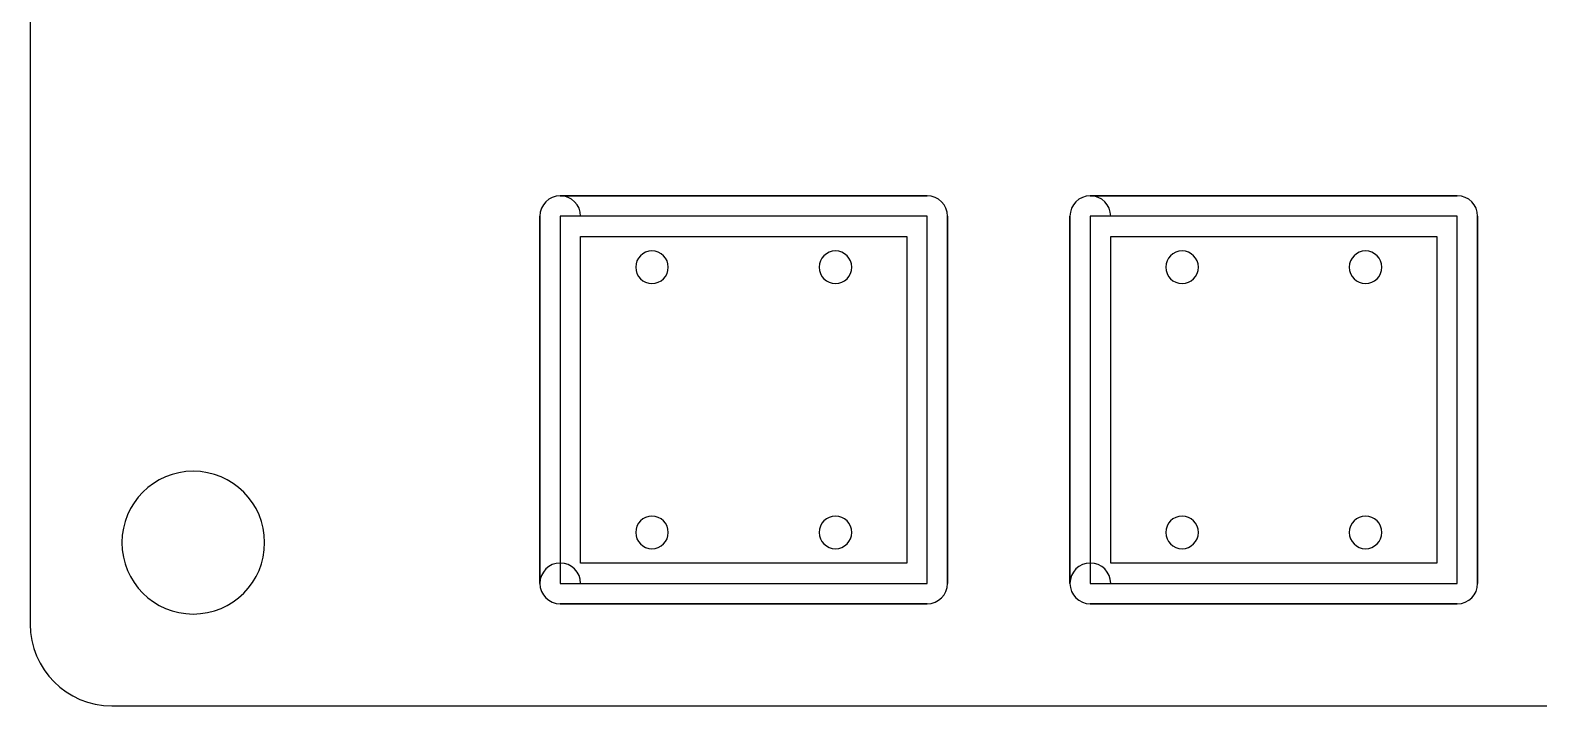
# Model space of a CAD drawing. Header units: millimetres. Extents: x -14 to 60, y 38.1 to 82.1.
# Drawn here: x -14.02 to 22.98, y 38.08 to 54.64 of the extents above; entities that cross this region are included whole.
import ezdxf

# ---------------------------------------------------------------- set-up
doc = ezdxf.new("R2010")
doc.units = ezdxf.units.MM
for name, color, linetype in [('Part__Feature002', 7, 'CONTINUOUS'), ('Part__Feature005', 7, 'CONTINUOUS'), ('Part__Feature012', 7, 'CONTINUOUS')]:
    doc.layers.add(name, color=color, linetype=linetype)

msp = doc.modelspace()

# ---------------------------------------------------------------- linework, layer by layer
at = {"layer": 'Part__Feature002'}
for p, q in [((7.98294, 50.5808, 24.2826), (-1.01706, 50.5808, 24.2826)), ((-1.01706, 50.5808, 28.1826), (7.98294, 50.5808, 28.1826)), ((7.98294, 50.5808, 24.2826), (-1.01706, 50.5808, 24.2826)), ((-1.01706, 50.5808, 24.2826), (-1.01706, 50.5808, 28.1826)), ((-1.01706, 50.5808, 23.4826), (7.98294, 50.5808, 23.4826)), ((-1.01706, 50.5808, 23.4826), (7.98294, 50.5808, 23.4826)), ((-1.01706, 50.5808, 17.6826), (7.98294, 50.5808, 17.6826)), ((-1.01706, 50.5808, 17.6826), (-1.01706, 50.5808, 23.4826)), ((-1.01706, 50.5808, 17.6826), (7.98294, 50.5808, 17.6826)), ((-1.01706, 50.5808, 24.2826), (-1.01706, 50.5808, 28.1826)), ((-1.01706, 50.5808, 28.1826), (7.98294, 50.5808, 28.1826)), ((-1.01706, 50.5808, 17.6826), (-1.01706, 50.5808, 23.4826)), ((7.98294, 50.5808, 28.1826), (7.98294, 50.5808, 24.2826)), ((7.98294, 50.5808, 23.4826), (7.98294, 50.5808, 17.6826)), ((7.98294, 50.5808, 28.1826), (7.98294, 50.5808, 24.2826)), ((7.98294, 50.5808, 23.4826), (7.98294, 50.5808, 17.6826)), ((-1.51706, 50.0808, 24.2826), (-1.51706, 41.0808, 24.2826)), ((-1.51706, 50.0808, 24.2826), (-1.51706, 41.0808, 24.2826)), ((-1.51706, 41.0808, 28.1826), (-1.51706, 50.0808, 28.1826)), ((-1.51706, 50.0808, 28.1826), (-1.51706, 50.0808, 24.2826)), ((-1.51706, 41.0808, 23.4826), (-1.51706, 50.0808, 23.4826)), ((-1.51706, 41.0808, 17.6826), (-1.51706, 50.0808, 17.6826)), ((-1.51706, 41.0808, 23.4826), (-1.51706, 50.0808, 23.4826)), ((-1.51706, 50.0808, 23.4826), (-1.51706, 50.0808, 17.6826)), ((-1.51706, 41.0808, 17.6826), (-1.51706, 50.0808, 17.6826)), ((-1.51706, 41.0808, 28.1826), (-1.51706, 50.0808, 28.1826)), ((-1.51706, 50.0808, 28.1826), (-1.51706, 50.0808, 24.2826)), ((-1.51706, 50.0808, 23.4826), (-1.51706, 50.0808, 17.6826)), ((7.98294, 50.0808, 28.6826), (-1.01706, 50.0808, 28.6826)), ((-1.01706, 50.0808, 28.6826), (-1.01706, 41.0808, 28.6826)), ((-1.01706, 50.0808, 28.6826), (-1.01706, 41.0808, 28.6826)), ((7.98294, 50.0808, 28.6826), (-1.01706, 50.0808, 28.6826)), ((7.98294, 41.0808, 28.6826), (7.98294, 50.0808, 28.6826)), ((7.98294, 41.0808, 28.6826), (7.98294, 50.0808, 28.6826)), ((8.48294, 41.0808, 24.2826), (8.48294, 50.0808, 24.2826)), ((8.48294, 50.0808, 28.1826), (8.48294, 41.0808, 28.1826)), ((8.48294, 41.0808, 24.2826), (8.48294, 50.0808, 24.2826)), ((8.48294, 50.0808, 24.2826), (8.48294, 50.0808, 28.1826)), ((8.48294, 50.0808, 23.4826), (8.48294, 41.0808, 23.4826)), ((8.48294, 50.0808, 17.6826), (8.48294, 41.0808, 17.6826)), ((8.48294, 50.0808, 17.6826), (8.48294, 50.0808, 23.4826)), ((8.48294, 50.0808, 23.4826), (8.48294, 41.0808, 23.4826)), ((8.48294, 50.0808, 17.6826), (8.48294, 41.0808, 17.6826)), ((8.48294, 50.0808, 24.2826), (8.48294, 50.0808, 28.1826)), ((8.48294, 50.0808, 28.1826), (8.48294, 41.0808, 28.1826)), ((8.48294, 50.0808, 17.6826), (8.48294, 50.0808, 23.4826)), ((-0.51706, 41.5808, 24.2826), (-0.51706, 49.5808, 24.2826)), ((-0.51706, 49.5808, 24.2826), (7.48294, 49.5808, 24.2826)), ((-0.51706, 41.5808, 24.2826), (-0.51706, 49.5808, 24.2826)), ((-0.51706, 49.5808, 23.4826), (-0.51706, 49.5808, 24.2826)), ((-0.51706, 41.5808, 23.4826), (-0.51706, 49.5808, 23.4826)), ((-0.51706, 49.5808, 24.2826), (7.48294, 49.5808, 24.2826)), ((-0.51706, 49.5808, 23.4826), (7.48294, 49.5808, 23.4826)), ((-0.51706, 49.5808, 23.4826), (-0.51706, 49.5808, 24.2826)), ((-0.51706, 41.5808, 23.4826), (-0.51706, 49.5808, 23.4826)), ((-0.51706, 49.5808, 23.4826), (7.48294, 49.5808, 23.4826)), ((7.48294, 49.5808, 24.2826), (7.48294, 41.5808, 24.2826)), ((7.48294, 49.5808, 23.4826), (7.48294, 49.5808, 24.2826)), ((7.48294, 49.5808, 24.2826), (7.48294, 41.5808, 24.2826)), ((7.48294, 49.5808, 23.4826), (7.48294, 41.5808, 23.4826)), ((7.48294, 49.5808, 23.4826), (7.48294, 49.5808, 24.2826)), ((7.48294, 49.5808, 23.4826), (7.48294, 41.5808, 23.4826)), ((0.83294, 48.8308, 14.1826), (0.83294, 48.8308, 17.6826)), ((0.83294, 48.8308, 14.1826), (0.83294, 48.8308, 17.6826)), ((1.63294, 48.8308, 14.1826), (1.63294, 48.8308, 17.6826)), ((1.63294, 48.8308, 14.1826), (1.63294, 48.8308, 17.6826)), ((5.33294, 48.8308, 14.1826), (5.33294, 48.8308, 17.6826)), ((5.33294, 48.8308, 14.1826), (5.33294, 48.8308, 17.6826)), ((6.13294, 48.8308, 14.1826), (6.13294, 48.8308, 17.6826)), ((6.13294, 48.8308, 14.1826), (6.13294, 48.8308, 17.6826)), ((0.83294, 42.3308, 14.1826), (0.83294, 42.3308, 17.6826)), ((0.83294, 42.3308, 14.1826), (0.83294, 42.3308, 17.6826)), ((1.63294, 42.3308, 14.1826), (1.63294, 42.3308, 17.6826)), ((1.63294, 42.3308, 14.1826), (1.63294, 42.3308, 17.6826)), ((5.33294, 42.3308, 14.1826), (5.33294, 42.3308, 17.6826)), ((5.33294, 42.3308, 14.1826), (5.33294, 42.3308, 17.6826)), ((6.13294, 42.3308, 14.1826), (6.13294, 42.3308, 17.6826)), ((6.13294, 42.3308, 14.1826), (6.13294, 42.3308, 17.6826)), ((7.48294, 41.5808, 24.2826), (-0.51706, 41.5808, 24.2826)), ((-0.51706, 41.5808, 23.4826), (-0.51706, 41.5808, 24.2826)), ((7.48294, 41.5808, 24.2826), (-0.51706, 41.5808, 24.2826)), ((-0.51706, 41.5808, 23.4826), (-0.51706, 41.5808, 24.2826)), ((7.48294, 41.5808, 23.4826), (-0.51706, 41.5808, 23.4826)), ((7.48294, 41.5808, 23.4826), (-0.51706, 41.5808, 23.4826)), ((7.48294, 41.5808, 23.4826), (7.48294, 41.5808, 24.2826)), ((7.48294, 41.5808, 23.4826), (7.48294, 41.5808, 24.2826)), ((-1.51706, 41.0808, 24.2826), (-1.51706, 41.0808, 28.1826)), ((-1.51706, 41.0808, 17.6826), (-1.51706, 41.0808, 23.4826)), ((-1.51706, 41.0808, 24.2826), (-1.51706, 41.0808, 28.1826)), ((-1.51706, 41.0808, 17.6826), (-1.51706, 41.0808, 23.4826)), ((-1.01706, 41.0808, 28.6826), (7.98294, 41.0808, 28.6826)), ((-1.01706, 41.0808, 28.6826), (7.98294, 41.0808, 28.6826)), ((8.48294, 41.0808, 28.1826), (8.48294, 41.0808, 24.2826)), ((8.48294, 41.0808, 23.4826), (8.48294, 41.0808, 17.6826)), ((8.48294, 41.0808, 28.1826), (8.48294, 41.0808, 24.2826)), ((8.48294, 41.0808, 23.4826), (8.48294, 41.0808, 17.6826)), ((-1.01706, 40.5808, 24.2826), (7.98294, 40.5808, 24.2826)), ((7.98294, 40.5808, 28.1826), (-1.01706, 40.5808, 28.1826)), ((-1.01706, 40.5808, 28.1826), (-1.01706, 40.5808, 24.2826)), ((-1.01706, 40.5808, 24.2826), (7.98294, 40.5808, 24.2826)), ((7.98294, 40.5808, 23.4826), (-1.01706, 40.5808, 23.4826)), ((7.98294, 40.5808, 17.6826), (-1.01706, 40.5808, 17.6826)), ((7.98294, 40.5808, 23.4826), (-1.01706, 40.5808, 23.4826)), ((-1.01706, 40.5808, 23.4826), (-1.01706, 40.5808, 17.6826)), ((7.98294, 40.5808, 17.6826), (-1.01706, 40.5808, 17.6826)), ((7.98294, 40.5808, 28.1826), (-1.01706, 40.5808, 28.1826)), ((-1.01706, 40.5808, 28.1826), (-1.01706, 40.5808, 24.2826)), ((-1.01706, 40.5808, 23.4826), (-1.01706, 40.5808, 17.6826)), ((7.98294, 40.5808, 24.2826), (7.98294, 40.5808, 28.1826)), ((7.98294, 40.5808, 17.6826), (7.98294, 40.5808, 23.4826)), ((7.98294, 40.5808, 24.2826), (7.98294, 40.5808, 28.1826)), ((7.98294, 40.5808, 17.6826), (7.98294, 40.5808, 23.4826))]:
    msp.add_line(p, q, dxfattribs=at)
for centre, radius, start, end in [((-1.01706, 50.0808, 24.2826), 0.5, 90, 180), ((-1.01706, 50.0808, 23.4826), 0.5, 90, 180), ((-1.01706, 50.0808, 17.6826), 0.5, 90, 180), ((-1.01706, 50.0808, 28.1826), 0.5, 0, 180), ((-1.01706, 50.0808, 24.2826), 0.5, 90, 180), ((-1.01706, 50.0808, 28.1826), 0.5, 90, 180), ((-1.01706, 50.0808, 28.1826), 0.5, 90, 180), ((-1.01706, 50.0808, 28.1826), 0.5, 0, 180), ((-1.01706, 50.0808, 17.6826), 0.5, 90, 180), ((-1.01706, 50.0808, 23.4826), 0.5, 90, 180), ((-1.01706, 50.0808, 28.1826), 0.5, 0, 90), ((-1.01706, 50.0808, 28.1826), 0.5, 0, 90), ((7.98294, 50.0808, 24.2826), 0.5, 0, 90), ((7.98294, 50.0808, 23.4826), 0.5, 0, 90), ((7.98294, 50.0808, 17.6826), 0.5, 0, 90), ((7.98294, 50.0808, 24.2826), 0.5, 0, 90), ((7.98294, 50.0808, 28.1826), 0.5, 0, 90), ((7.98294, 50.0808, 28.1826), 0.5, 0, 90), ((7.98294, 50.0808, 17.6826), 0.5, 0, 90), ((7.98294, 50.0808, 23.4826), 0.5, 0, 90), ((7.98294, 50.0808, 28.1826), 0, 0, 0), ((7.98294, 50.0808, 28.1826), 0, 0, 0), ((7.98294, 50.0808, 28.1826), 0, 90, 0), ((7.98294, 50.0808, 28.1826), 0, 90, 0), ((1.23294, 48.8308, 14.1826), 0.4, 0, 180), ((1.23294, 48.8308, 17.6826), 0.4, 0, 180), ((1.23294, 48.8308, 14.1826), 0.4, 0, 180), ((1.23294, 48.8308, 17.6826), 0.4, 0, 180), ((5.73294, 48.8308, 14.1826), 0.4, 0, 180), ((5.73294, 48.8308, 17.6826), 0.4, 0, 180), ((5.73294, 48.8308, 14.1826), 0.4, 0, 180), ((5.73294, 48.8308, 17.6826), 0.4, 0, 180), ((1.23294, 48.8308, 14.1826), 0.4, 180, 0), ((1.23294, 48.8308, 14.1826), 0.4, 180, 0), ((1.23294, 48.8308, 17.6826), 0.4, 180, 0), ((1.23294, 48.8308, 17.6826), 0.4, 180, 0), ((5.73294, 48.8308, 14.1826), 0.4, 180, 0), ((5.73294, 48.8308, 14.1826), 0.4, 180, 0), ((5.73294, 48.8308, 17.6826), 0.4, 180, 0), ((5.73294, 48.8308, 17.6826), 0.4, 180, 0), ((1.23294, 42.3308, 14.1826), 0.4, 0, 180), ((1.23294, 42.3308, 17.6826), 0.4, 0, 180), ((1.23294, 42.3308, 17.6826), 0.4, 0, 180), ((1.23294, 42.3308, 14.1826), 0.4, 0, 180), ((5.73294, 42.3308, 14.1826), 0.4, 0, 180), ((5.73294, 42.3308, 17.6826), 0.4, 0, 180), ((5.73294, 42.3308, 17.6826), 0.4, 0, 180), ((5.73294, 42.3308, 14.1826), 0.4, 0, 180), ((1.23294, 42.3308, 17.6826), 0.4, 180, 0), ((1.23294, 42.3308, 14.1826), 0.4, 180, 0), ((1.23294, 42.3308, 17.6826), 0.4, 180, 0), ((1.23294, 42.3308, 14.1826), 0.4, 180, 0), ((5.73294, 42.3308, 17.6826), 0.4, 180, 0), ((5.73294, 42.3308, 14.1826), 0.4, 180, 0), ((5.73294, 42.3308, 17.6826), 0.4, 180, 0), ((5.73294, 42.3308, 14.1826), 0.4, 180, 0), ((-1.01706, 41.0808, 28.1826), 0.5, 0, -90), ((-1.01706, 41.0808, 28.1826), 0.5, 0, -90), ((-1.01706, 41.0808, 28.1826), 0.5, 0, 180), ((-1.01706, 41.0808, 28.1826), 0.5, 0, 180), ((-1.01706, 41.0808, 24.2826), 0.5, 180, -90), ((-1.01706, 41.0808, 23.4826), 0.5, 180, -90), ((-1.01706, 41.0808, 17.6826), 0.5, 180, -90), ((-1.01706, 41.0808, 24.2826), 0.5, 180, -90), ((-1.01706, 41.0808, 28.1826), 0.5, 180, -90), ((-1.01706, 41.0808, 28.1826), 0.5, 180, -90), ((-1.01706, 41.0808, 17.6826), 0.5, 180, -90), ((-1.01706, 41.0808, 23.4826), 0.5, 180, -90), ((7.98294, 41.0808, 24.2826), 0.5, -90, 0), ((7.98294, 41.0808, 23.4826), 0.5, -90, 0), ((7.98294, 41.0808, 17.6826), 0.5, -90, 0), ((7.98294, 41.0808, 24.2826), 0.5, -90, 0), ((7.98294, 41.0808, 28.1826), 0.5, -90, 0), ((7.98294, 41.0808, 28.1826), 0, -90, 0), ((7.98294, 41.0808, 28.1826), 0, -90, 0), ((7.98294, 41.0808, 28.1826), 0.5, -90, 0), ((7.98294, 41.0808, 28.1826), 0, 0, 0), ((7.98294, 41.0808, 28.1826), 0, 0, 0), ((7.98294, 41.0808, 17.6826), 0.5, -90, 0), ((7.98294, 41.0808, 23.4826), 0.5, -90, 0)]:
    msp.add_arc(centre, radius, start, end, dxfattribs=at)
at = {"layer": 'Part__Feature005'}
for p, q in [((20.9829, 50.5808, 24.2826), (11.9829, 50.5808, 24.2826)), ((11.9829, 50.5808, 28.1826), (20.9829, 50.5808, 28.1826)), ((20.9829, 50.5808, 24.2826), (11.9829, 50.5808, 24.2826)), ((11.9829, 50.5808, 24.2826), (11.9829, 50.5808, 28.1826)), ((11.9829, 50.5808, 23.4826), (20.9829, 50.5808, 23.4826)), ((11.9829, 50.5808, 23.4826), (20.9829, 50.5808, 23.4826)), ((11.9829, 50.5808, 17.6826), (20.9829, 50.5808, 17.6826)), ((11.9829, 50.5808, 17.6826), (11.9829, 50.5808, 23.4826)), ((11.9829, 50.5808, 17.6826), (20.9829, 50.5808, 17.6826)), ((11.9829, 50.5808, 24.2826), (11.9829, 50.5808, 28.1826)), ((11.9829, 50.5808, 28.1826), (20.9829, 50.5808, 28.1826)), ((11.9829, 50.5808, 17.6826), (11.9829, 50.5808, 23.4826)), ((20.9829, 50.5808, 28.1826), (20.9829, 50.5808, 24.2826)), ((20.9829, 50.5808, 23.4826), (20.9829, 50.5808, 17.6826)), ((20.9829, 50.5808, 28.1826), (20.9829, 50.5808, 24.2826)), ((20.9829, 50.5808, 23.4826), (20.9829, 50.5808, 17.6826)), ((11.4829, 50.0808, 24.2826), (11.4829, 41.0808, 24.2826)), ((11.4829, 50.0808, 24.2826), (11.4829, 41.0808, 24.2826)), ((11.4829, 41.0808, 28.1826), (11.4829, 50.0808, 28.1826)), ((11.4829, 50.0808, 28.1826), (11.4829, 50.0808, 24.2826)), ((11.4829, 41.0808, 23.4826), (11.4829, 50.0808, 23.4826)), ((11.4829, 41.0808, 17.6826), (11.4829, 50.0808, 17.6826)), ((11.4829, 41.0808, 23.4826), (11.4829, 50.0808, 23.4826)), ((11.4829, 50.0808, 23.4826), (11.4829, 50.0808, 17.6826)), ((11.4829, 41.0808, 17.6826), (11.4829, 50.0808, 17.6826)), ((11.4829, 41.0808, 28.1826), (11.4829, 50.0808, 28.1826)), ((11.4829, 50.0808, 28.1826), (11.4829, 50.0808, 24.2826)), ((11.4829, 50.0808, 23.4826), (11.4829, 50.0808, 17.6826)), ((20.9829, 50.0808, 28.6826), (11.9829, 50.0808, 28.6826)), ((11.9829, 50.0808, 28.6826), (11.9829, 41.0808, 28.6826)), ((11.9829, 50.0808, 28.6826), (11.9829, 41.0808, 28.6826)), ((20.9829, 50.0808, 28.6826), (11.9829, 50.0808, 28.6826)), ((20.9829, 41.0808, 28.6826), (20.9829, 50.0808, 28.6826)), ((20.9829, 41.0808, 28.6826), (20.9829, 50.0808, 28.6826)), ((21.4829, 41.0808, 24.2826), (21.4829, 50.0808, 24.2826)), ((21.4829, 50.0808, 28.1826), (21.4829, 41.0808, 28.1826)), ((21.4829, 41.0808, 24.2826), (21.4829, 50.0808, 24.2826)), ((21.4829, 50.0808, 24.2826), (21.4829, 50.0808, 28.1826)), ((21.4829, 50.0808, 23.4826), (21.4829, 41.0808, 23.4826)), ((21.4829, 50.0808, 17.6826), (21.4829, 41.0808, 17.6826)), ((21.4829, 50.0808, 17.6826), (21.4829, 50.0808, 23.4826)), ((21.4829, 50.0808, 23.4826), (21.4829, 41.0808, 23.4826)), ((21.4829, 50.0808, 17.6826), (21.4829, 41.0808, 17.6826)), ((21.4829, 50.0808, 24.2826), (21.4829, 50.0808, 28.1826)), ((21.4829, 50.0808, 28.1826), (21.4829, 41.0808, 28.1826)), ((21.4829, 50.0808, 17.6826), (21.4829, 50.0808, 23.4826)), ((12.4829, 41.5808, 24.2826), (12.4829, 49.5808, 24.2826)), ((12.4829, 49.5808, 24.2826), (20.4829, 49.5808, 24.2826)), ((12.4829, 41.5808, 24.2826), (12.4829, 49.5808, 24.2826)), ((12.4829, 49.5808, 23.4826), (12.4829, 49.5808, 24.2826)), ((12.4829, 41.5808, 23.4826), (12.4829, 49.5808, 23.4826)), ((12.4829, 49.5808, 24.2826), (20.4829, 49.5808, 24.2826)), ((12.4829, 49.5808, 23.4826), (20.4829, 49.5808, 23.4826)), ((12.4829, 49.5808, 23.4826), (12.4829, 49.5808, 24.2826)), ((12.4829, 41.5808, 23.4826), (12.4829, 49.5808, 23.4826)), ((12.4829, 49.5808, 23.4826), (20.4829, 49.5808, 23.4826)), ((20.4829, 49.5808, 24.2826), (20.4829, 41.5808, 24.2826)), ((20.4829, 49.5808, 23.4826), (20.4829, 49.5808, 24.2826)), ((20.4829, 49.5808, 24.2826), (20.4829, 41.5808, 24.2826)), ((20.4829, 49.5808, 23.4826), (20.4829, 41.5808, 23.4826)), ((20.4829, 49.5808, 23.4826), (20.4829, 49.5808, 24.2826)), ((20.4829, 49.5808, 23.4826), (20.4829, 41.5808, 23.4826)), ((13.8329, 48.8308, 14.1826), (13.8329, 48.8308, 17.6826)), ((13.8329, 48.8308, 14.1826), (13.8329, 48.8308, 17.6826)), ((14.6329, 48.8308, 14.1826), (14.6329, 48.8308, 17.6826)), ((14.6329, 48.8308, 14.1826), (14.6329, 48.8308, 17.6826)), ((18.3329, 48.8308, 14.1826), (18.3329, 48.8308, 17.6826)), ((18.3329, 48.8308, 14.1826), (18.3329, 48.8308, 17.6826)), ((19.1329, 48.8308, 14.1826), (19.1329, 48.8308, 17.6826)), ((19.1329, 48.8308, 14.1826), (19.1329, 48.8308, 17.6826)), ((13.8329, 42.3308, 14.1826), (13.8329, 42.3308, 17.6826)), ((13.8329, 42.3308, 14.1826), (13.8329, 42.3308, 17.6826)), ((14.6329, 42.3308, 14.1826), (14.6329, 42.3308, 17.6826)), ((14.6329, 42.3308, 14.1826), (14.6329, 42.3308, 17.6826)), ((18.3329, 42.3308, 14.1826), (18.3329, 42.3308, 17.6826)), ((18.3329, 42.3308, 14.1826), (18.3329, 42.3308, 17.6826)), ((19.1329, 42.3308, 14.1826), (19.1329, 42.3308, 17.6826)), ((19.1329, 42.3308, 14.1826), (19.1329, 42.3308, 17.6826)), ((20.4829, 41.5808, 24.2826), (12.4829, 41.5808, 24.2826)), ((12.4829, 41.5808, 23.4826), (12.4829, 41.5808, 24.2826)), ((20.4829, 41.5808, 24.2826), (12.4829, 41.5808, 24.2826)), ((12.4829, 41.5808, 23.4826), (12.4829, 41.5808, 24.2826)), ((20.4829, 41.5808, 23.4826), (12.4829, 41.5808, 23.4826)), ((20.4829, 41.5808, 23.4826), (12.4829, 41.5808, 23.4826)), ((20.4829, 41.5808, 23.4826), (20.4829, 41.5808, 24.2826)), ((20.4829, 41.5808, 23.4826), (20.4829, 41.5808, 24.2826)), ((11.4829, 41.0808, 24.2826), (11.4829, 41.0808, 28.1826)), ((11.4829, 41.0808, 17.6826), (11.4829, 41.0808, 23.4826)), ((11.4829, 41.0808, 24.2826), (11.4829, 41.0808, 28.1826)), ((11.4829, 41.0808, 17.6826), (11.4829, 41.0808, 23.4826)), ((11.9829, 41.0808, 28.6826), (20.9829, 41.0808, 28.6826)), ((11.9829, 41.0808, 28.6826), (20.9829, 41.0808, 28.6826)), ((21.4829, 41.0808, 28.1826), (21.4829, 41.0808, 24.2826)), ((21.4829, 41.0808, 23.4826), (21.4829, 41.0808, 17.6826)), ((21.4829, 41.0808, 28.1826), (21.4829, 41.0808, 24.2826)), ((21.4829, 41.0808, 23.4826), (21.4829, 41.0808, 17.6826)), ((11.9829, 40.5808, 24.2826), (20.9829, 40.5808, 24.2826)), ((20.9829, 40.5808, 28.1826), (11.9829, 40.5808, 28.1826)), ((11.9829, 40.5808, 28.1826), (11.9829, 40.5808, 24.2826)), ((11.9829, 40.5808, 24.2826), (20.9829, 40.5808, 24.2826)), ((20.9829, 40.5808, 23.4826), (11.9829, 40.5808, 23.4826)), ((20.9829, 40.5808, 17.6826), (11.9829, 40.5808, 17.6826)), ((20.9829, 40.5808, 23.4826), (11.9829, 40.5808, 23.4826)), ((11.9829, 40.5808, 23.4826), (11.9829, 40.5808, 17.6826)), ((20.9829, 40.5808, 17.6826), (11.9829, 40.5808, 17.6826)), ((20.9829, 40.5808, 28.1826), (11.9829, 40.5808, 28.1826)), ((11.9829, 40.5808, 28.1826), (11.9829, 40.5808, 24.2826)), ((11.9829, 40.5808, 23.4826), (11.9829, 40.5808, 17.6826)), ((20.9829, 40.5808, 24.2826), (20.9829, 40.5808, 28.1826)), ((20.9829, 40.5808, 17.6826), (20.9829, 40.5808, 23.4826)), ((20.9829, 40.5808, 24.2826), (20.9829, 40.5808, 28.1826)), ((20.9829, 40.5808, 17.6826), (20.9829, 40.5808, 23.4826))]:
    msp.add_line(p, q, dxfattribs=at)
for centre, radius, start, end in [((11.9829, 50.0808, 24.2826), 0.5, 90, 180), ((11.9829, 50.0808, 23.4826), 0.5, 90, 180), ((11.9829, 50.0808, 17.6826), 0.5, 90, 180), ((11.9829, 50.0808, 28.1826), 0.5, 0, 180), ((11.9829, 50.0808, 24.2826), 0.5, 90, 180), ((11.9829, 50.0808, 28.1826), 0.5, 90, 180), ((11.9829, 50.0808, 28.1826), 0.5, 90, 180), ((11.9829, 50.0808, 28.1826), 0.5, 0, 180), ((11.9829, 50.0808, 17.6826), 0.5, 90, 180), ((11.9829, 50.0808, 23.4826), 0.5, 90, 180), ((11.9829, 50.0808, 28.1826), 0.5, 0, 90), ((11.9829, 50.0808, 28.1826), 0.5, 0, 90), ((20.9829, 50.0808, 24.2826), 0.5, 0, 90), ((20.9829, 50.0808, 23.4826), 0.5, 0, 90), ((20.9829, 50.0808, 17.6826), 0.5, 0, 90), ((20.9829, 50.0808, 24.2826), 0.5, 0, 90), ((20.9829, 50.0808, 28.1826), 0.5, 0, 90), ((20.9829, 50.0808, 28.1826), 0.5, 0, 90), ((20.9829, 50.0808, 17.6826), 0.5, 0, 90), ((20.9829, 50.0808, 23.4826), 0.5, 0, 90), ((20.9829, 50.0808, 28.1826), 0, 0, 0), ((20.9829, 50.0808, 28.1826), 0, 0, 0), ((20.9829, 50.0808, 28.1826), 0, 90, 0), ((20.9829, 50.0808, 28.1826), 0, 90, 0), ((14.2329, 48.8308, 14.1826), 0.4, 0, 180), ((14.2329, 48.8308, 17.6826), 0.4, 0, 180), ((14.2329, 48.8308, 14.1826), 0.4, 0, 180), ((14.2329, 48.8308, 17.6826), 0.4, 0, 180), ((18.7329, 48.8308, 14.1826), 0.4, 0, 180), ((18.7329, 48.8308, 17.6826), 0.4, 0, 180), ((18.7329, 48.8308, 14.1826), 0.4, 0, 180), ((18.7329, 48.8308, 17.6826), 0.4, 0, 180), ((14.2329, 48.8308, 14.1826), 0.4, 180, 0), ((14.2329, 48.8308, 14.1826), 0.4, 180, 0), ((14.2329, 48.8308, 17.6826), 0.4, 180, 0), ((14.2329, 48.8308, 17.6826), 0.4, 180, 0), ((18.7329, 48.8308, 14.1826), 0.4, 180, 0), ((18.7329, 48.8308, 14.1826), 0.4, 180, 0), ((18.7329, 48.8308, 17.6826), 0.4, 180, 0), ((18.7329, 48.8308, 17.6826), 0.4, 180, 0), ((14.2329, 42.3308, 14.1826), 0.4, 0, 180), ((14.2329, 42.3308, 17.6826), 0.4, 0, 180), ((14.2329, 42.3308, 17.6826), 0.4, 0, 180), ((14.2329, 42.3308, 14.1826), 0.4, 0, 180), ((18.7329, 42.3308, 14.1826), 0.4, 0, 180), ((18.7329, 42.3308, 17.6826), 0.4, 0, 180), ((18.7329, 42.3308, 17.6826), 0.4, 0, 180), ((18.7329, 42.3308, 14.1826), 0.4, 0, 180), ((14.2329, 42.3308, 17.6826), 0.4, 180, 0), ((14.2329, 42.3308, 14.1826), 0.4, 180, 0), ((14.2329, 42.3308, 17.6826), 0.4, 180, 0), ((14.2329, 42.3308, 14.1826), 0.4, 180, 0), ((18.7329, 42.3308, 17.6826), 0.4, 180, 0), ((18.7329, 42.3308, 14.1826), 0.4, 180, 0), ((18.7329, 42.3308, 17.6826), 0.4, 180, 0), ((18.7329, 42.3308, 14.1826), 0.4, 180, 0), ((11.9829, 41.0808, 28.1826), 0.5, 0, -90), ((11.9829, 41.0808, 28.1826), 0.5, 0, -90), ((11.9829, 41.0808, 28.1826), 0.5, 0, 180), ((11.9829, 41.0808, 28.1826), 0.5, 0, 180), ((11.9829, 41.0808, 24.2826), 0.5, 180, -90), ((11.9829, 41.0808, 23.4826), 0.5, 180, -90), ((11.9829, 41.0808, 17.6826), 0.5, 180, -90), ((11.9829, 41.0808, 24.2826), 0.5, 180, -90), ((11.9829, 41.0808, 28.1826), 0.5, 180, -90), ((11.9829, 41.0808, 28.1826), 0.5, 180, -90), ((11.9829, 41.0808, 17.6826), 0.5, 180, -90), ((11.9829, 41.0808, 23.4826), 0.5, 180, -90), ((20.9829, 41.0808, 24.2826), 0.5, -90, 0), ((20.9829, 41.0808, 23.4826), 0.5, -90, 0), ((20.9829, 41.0808, 17.6826), 0.5, -90, 0), ((20.9829, 41.0808, 24.2826), 0.5, -90, 0), ((20.9829, 41.0808, 28.1826), 0.5, -90, 0), ((20.9829, 41.0808, 28.1826), 0, -90, 0), ((20.9829, 41.0808, 28.1826), 0, -90, 0), ((20.9829, 41.0808, 28.1826), 0.5, -90, 0), ((20.9829, 41.0808, 28.1826), 0, 0, 0), ((20.9829, 41.0808, 28.1826), 0, 0, 0), ((20.9829, 41.0808, 17.6826), 0.5, -90, 0), ((20.9829, 41.0808, 23.4826), 0.5, -90, 0)]:
    msp.add_arc(centre, radius, start, end, dxfattribs=at)
at = {"layer": 'Part__Feature012'}
for p, q in [((-14.0171, 80.0808, 16.1826), (-14.0171, 40.0808, 16.1826)), ((-14.0171, 80.0808, 17.6826), (-14.0171, 40.0808, 17.6826)), ((-14.0171, 80.0808, 17.6826), (-14.0171, 40.0808, 17.6826)), ((-14.0171, 80.0808, 16.1826), (-14.0171, 40.0808, 16.1826)), ((-11.7671, 42.0808, 17.6826), (-11.7671, 42.0808, 16.1826)), ((-11.7671, 42.0808, 17.6826), (-11.7671, 42.0808, 16.1826)), ((-8.26706, 42.0808, 17.6826), (-8.26706, 42.0808, 16.1826)), ((-8.26706, 42.0808, 17.6826), (-8.26706, 42.0808, 16.1826)), ((-14.0171, 40.0808, 16.1826), (-14.0171, 40.0808, 17.6826)), ((-14.0171, 40.0808, 16.1826), (-14.0171, 40.0808, 17.6826)), ((-12.0171, 38.0808, 16.1826), (57.9829, 38.0808, 16.1826)), ((-12.0171, 38.0808, 17.6826), (57.9829, 38.0808, 17.6826)), ((-12.0171, 38.0808, 17.6826), (-12.0171, 38.0808, 16.1826)), ((-12.0171, 38.0808, 17.6826), (57.9829, 38.0808, 17.6826)), ((-12.0171, 38.0808, 16.1826), (57.9829, 38.0808, 16.1826)), ((-12.0171, 38.0808, 17.6826), (-12.0171, 38.0808, 16.1826))]:
    msp.add_line(p, q, dxfattribs=at)
for centre, radius, start, end in [((-10.0171, 42.0808, 17.6826), 1.75, 0, 180), ((-10.0171, 42.0808, 16.1826), 1.75, 0, 180), ((-10.0171, 42.0808, 16.1826), 1.75, 0, 180), ((-10.0171, 42.0808, 17.6826), 1.75, 0, 180), ((-10.0171, 42.0808, 16.1826), 1.75, 180, 0), ((-10.0171, 42.0808, 17.6826), 1.75, 180, 0), ((-10.0171, 42.0808, 17.6826), 1.75, 180, 0), ((-10.0171, 42.0808, 16.1826), 1.75, 180, 0), ((-12.0171, 40.0808, 17.6826), 2, 180, -90), ((-12.0171, 40.0808, 16.1826), 2, 180, -90), ((-12.0171, 40.0808, 17.6826), 2, 180, -90), ((-12.0171, 40.0808, 16.1826), 2, 180, -90)]:
    msp.add_arc(centre, radius, start, end, dxfattribs=at)

doc.saveas('drawing.dxf')
